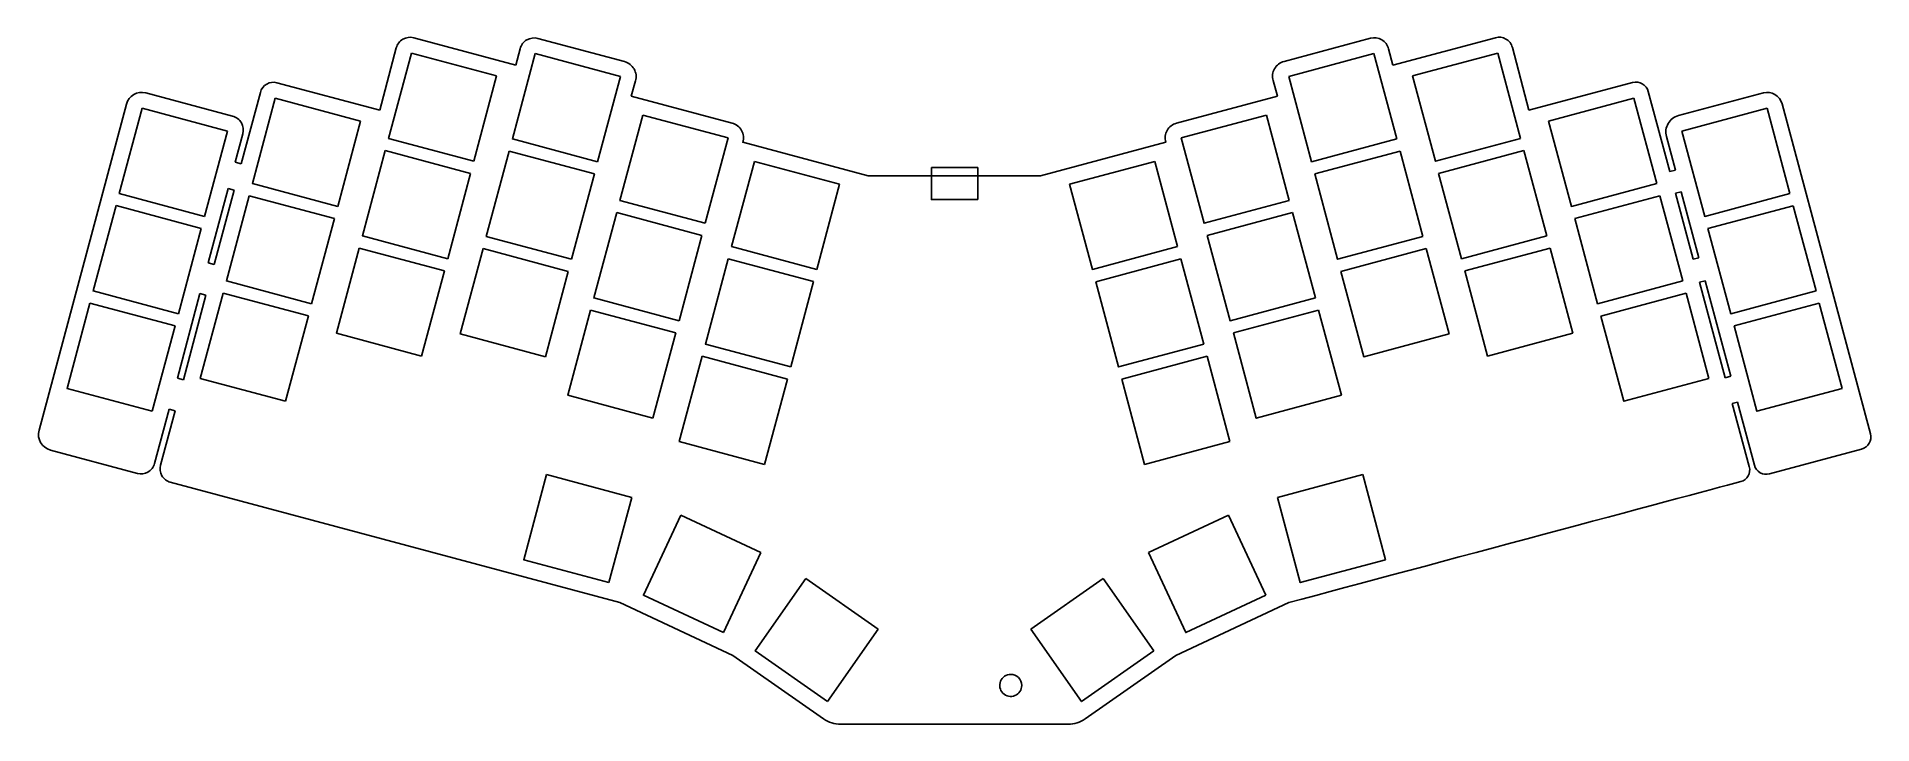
# Model space of a CAD drawing. Header units: millimetres. Extents: x 0 to 291, y 0 to 109.
import ezdxf

# ---------------------------------------------------------------- set-up
doc = ezdxf.new("R2010")
doc.units = ezdxf.units.MM
doc.layers.get('0').update_dxf_attribs({"linetype": 'CONTINUOUS'})

msp = doc.modelspace()

# ---------------------------------------------------------------- linework, layer by layer
at = {"color": 7}
for points in [[(59.9296, 108.9567), (76.1487, 104.6108)], [(79.6202, 108.858), (93.3745, 105.1731)], [(197.9904, 105.2088), (211.7056, 108.8837)], [(215.2629, 104.6083), (231.5405, 108.9698)], [(54.5612, 97.4557), (57.1731, 107.358)], [(59.563, 106.5291), (55.9395, 93.0061), (69.4624, 89.3827)], [(73.0859, 102.9056), (59.563, 106.5291)], [(79.2096, 106.4412), (75.5862, 92.9182), (89.1091, 89.2948)], [(76.1487, 104.6108), (76.8195, 107.2217)], [(92.7326, 102.8177), (79.2096, 106.4412)], [(212.2603, 106.4389), (198.7374, 102.8154)], [(215.8838, 92.9159), (212.2603, 106.4389)], [(215.2629, 104.6083), (214.5843, 107.209)], [(231.907, 106.5268), (218.3841, 102.9034)], [(235.5305, 93.0039), (231.907, 106.5268)], [(234.223, 107.414), (236.8504, 97.4531)], [(69.4624, 89.3827), (73.0859, 102.9056)], [(89.1091, 89.2948), (92.7326, 102.8177)], [(95.1223, 102.1102), (94.4519, 99.7061)], [(196.2622, 102.1712), (196.9571, 99.7036)], [(198.7374, 102.8154), (202.3608, 89.2925), (215.8838, 92.9159)], [(218.3841, 102.9034), (222.0075, 89.3804), (235.5305, 93.0039)], [(17.4229, 100.2007), (31.2012, 96.5413)], [(32.5648, 88.9771), (35.6006, 100.3027)], [(37.9751, 99.3726), (34.3517, 85.8496), (47.8746, 82.2262)], [(51.4981, 95.7491), (37.9751, 99.3726)], [(38.2421, 101.8277), (54.5612, 97.4557)], [(94.4519, 99.7061), (110.4378, 95.4233)], [(180.9232, 95.4073), (196.9571, 99.7036)], [(236.8504, 97.4531), (253.2946, 101.8593)], [(253.4948, 99.3703), (239.9719, 95.7469)], [(257.1183, 85.8474), (253.4948, 99.3703)], [(255.7769, 100.4284), (259.1996, 87.7277)], [(260.5644, 96.6107), (274.0327, 100.1979)], [(0.4909, 46.7085), (14.3519, 98.4233)], [(16.8449, 97.7875), (13.2214, 84.2645), (26.7444, 80.6411)], [(30.3678, 94.164), (16.8449, 97.7875)], [(96.2681, 96.694), (92.6447, 83.171), (106.1676, 79.5476)], [(109.7911, 93.0705), (96.2681, 96.694)], [(195.2018, 96.6917), (181.6789, 93.0682)], [(198.8253, 83.1687), (195.2018, 96.6917)], [(274.6251, 97.7852), (261.1021, 94.1618)], [(278.2485, 84.2623), (274.6251, 97.7852)], [(277, 98.4822), (291.0288, 46.1698)], [(26.7444, 80.6411), (30.3678, 94.164)], [(32.8192, 93.7464), (31.6098, 89.2311)], [(47.8746, 82.2262), (51.4981, 95.7491)], [(239.9719, 95.7469), (243.5953, 82.2239), (257.1183, 85.8474)], [(260.0839, 87.9647), (258.6544, 93.3104)], [(261.1021, 94.1618), (264.7256, 80.6388), (278.2485, 84.2623)], [(55.4218, 91.0743), (51.7984, 77.5513), (65.3213, 73.9279)], [(68.9448, 87.4508), (55.4218, 91.0743)], [(75.0685, 90.9864), (71.4451, 77.4634), (84.968, 73.8399)], [(88.5915, 87.3629), (75.0685, 90.9864)], [(106.1676, 79.5476), (109.7911, 93.0705)], [(112.1596, 92.3752), (132.0275, 87.0539)], [(159.3778, 87.0467), (179.2228, 92.4163)], [(181.6789, 93.0682), (185.3023, 79.5453), (198.8253, 83.1687)], [(216.4014, 90.9841), (202.8785, 87.3606)], [(220.0249, 77.4611), (216.4014, 90.9841)], [(236.0481, 91.072), (222.5252, 87.4485)], [(239.6716, 77.5491), (236.0481, 91.072)], [(31.6098, 89.2311), (32.5648, 88.9771)], [(65.3213, 73.9279), (68.9448, 87.4508)], [(84.968, 73.8399), (88.5915, 87.3629)], [(113.9737, 89.3616), (110.3502, 75.8386), (123.8732, 72.2152)], [(127.4966, 85.7381), (113.9737, 89.3616)], [(142.0477, 88.3851), (149.4137, 88.3851)], [(149.4137, 83.3051), (142.0477, 83.3051), (142.0477, 88.3851)], [(142.0577, 88.3951), (149.4237, 88.3951)], [(149.4237, 83.3151), (142.0577, 83.3151), (142.0577, 88.3951)], [(149.4137, 88.3851), (149.4137, 83.3051)], [(149.4237, 88.3951), (149.4237, 83.3151)], [(177.4963, 89.3593), (163.9733, 85.7359)], [(181.1198, 75.8364), (177.4963, 89.3593)], [(202.8785, 87.3606), (206.5019, 73.8377), (220.0249, 77.4611)], [(222.5252, 87.4485), (226.1486, 73.9256), (239.6716, 77.5491)], [(259.1996, 87.7277), (260.0839, 87.9647)], [(27.3179, 73.2718), (30.4898, 85.0542)], [(28.2976, 73.0093), (31.463, 84.7934)], [(31.463, 84.7934), (30.4898, 85.0542)], [(123.8732, 72.2152), (127.4966, 85.7381)], [(132.0275, 87.0539), (159.3778, 87.0467)], [(163.9733, 85.7359), (167.5968, 72.2129), (181.1198, 75.8364)], [(261.0178, 84.5523), (260.1034, 84.3073)], [(263.798, 74.0836), (261.0178, 84.5523)], [(12.7038, 82.3327), (9.0803, 68.8097), (22.6033, 65.1863)], [(26.2267, 78.7092), (12.7038, 82.3327)], [(33.834, 83.9178), (30.2106, 70.3948), (43.7335, 66.7714)], [(47.357, 80.2943), (33.834, 83.9178)], [(257.6359, 83.9155), (244.113, 80.292)], [(261.2594, 70.3925), (257.6359, 83.9155)], [(262.9165, 73.8474), (260.1034, 84.3073)], [(278.7662, 82.3304), (265.2432, 78.7069)], [(282.3897, 68.8074), (278.7662, 82.3304)], [(22.6033, 65.1863), (26.2267, 78.7092)], [(43.7335, 66.7714), (47.357, 80.2943)], [(92.127, 81.2392), (88.5036, 67.7162), (102.0265, 64.0927)], [(105.65, 77.6157), (92.127, 81.2392)], [(199.3429, 81.2369), (185.82, 77.6134)], [(202.9664, 67.7139), (199.3429, 81.2369)], [(244.113, 80.292), (247.7364, 66.7691), (261.2594, 70.3925)], [(265.2432, 78.7069), (268.8667, 65.184), (282.3897, 68.8074)], [(102.0265, 64.0927), (105.65, 77.6157)], [(185.82, 77.6134), (189.4434, 64.0905), (202.9664, 67.7139)], [(28.2976, 73.0093), (27.3178, 73.2718)], [(51.2807, 75.6195), (47.6573, 62.0965), (61.1802, 58.473)], [(64.8037, 71.996), (51.2807, 75.6195)], [(70.9274, 75.5315), (67.304, 62.0086), (80.8269, 58.3851)], [(84.4504, 71.9081), (70.9274, 75.5315)], [(109.8326, 73.9068), (106.2091, 60.3838), (119.7321, 56.7604)], [(123.3555, 70.2833), (109.8326, 73.9068)], [(181.6374, 73.9045), (168.1144, 70.281)], [(185.2609, 60.3816), (181.6374, 73.9045)], [(220.5425, 75.5293), (207.0196, 71.9058)], [(224.166, 62.0063), (220.5425, 75.5293)], [(240.1892, 75.6172), (226.6663, 71.9937)], [(243.8127, 62.0942), (240.1892, 75.6172)], [(263.798, 74.0836), (262.9165, 73.8474)], [(61.1802, 58.473), (64.8037, 71.996)], [(80.8269, 58.3851), (84.4504, 71.9081)], [(119.7321, 56.7604), (123.3555, 70.2833)], [(168.1144, 70.281), (171.7379, 56.7581), (185.2609, 60.3816)], [(207.0196, 71.9058), (210.643, 58.3828), (224.166, 62.0063)], [(226.6663, 71.9937), (230.2897, 58.4708), (243.8127, 62.0942)], [(264.7901, 70.4352), (263.8935, 70.195)], [(267.9858, 55.0421), (263.8935, 70.195)], [(268.8477, 55.273), (264.7901, 70.4352)], [(22.4433, 54.9903), (26.0196, 68.4003)], [(23.4246, 54.7274), (26.9797, 68.1431)], [(26.9797, 68.1431), (26.0196, 68.4003)], [(29.6929, 68.463), (26.0695, 54.94), (39.5924, 51.3165)], [(43.2159, 64.8395), (29.6929, 68.463)], [(261.777, 68.4607), (248.2541, 64.8372)], [(265.4005, 54.9377), (261.777, 68.4607)], [(8.5627, 66.8779), (4.9392, 53.3549), (18.4622, 49.7314)], [(22.0856, 63.2544), (8.5627, 66.8779)], [(39.5924, 51.3165), (43.2159, 64.8395)], [(87.9859, 65.7844), (84.3625, 52.2614), (97.8854, 48.6379)], [(101.5089, 62.1609), (87.9859, 65.7844)], [(203.484, 65.7821), (189.9611, 62.1586)], [(207.1075, 52.2591), (203.484, 65.7821)], [(248.2541, 64.8372), (251.8776, 51.3143), (265.4005, 54.9377)], [(282.9073, 66.8756), (269.3843, 63.2521)], [(286.5308, 53.3526), (282.9073, 66.8756)], [(18.4622, 49.7314), (22.0856, 63.2544)], [(97.8854, 48.6379), (101.5089, 62.1609)], [(189.9611, 62.1586), (193.5845, 48.6356), (207.1075, 52.2591)], [(269.3843, 63.2521), (273.0078, 49.7292), (286.5308, 53.3526)], [(105.6915, 58.452), (102.068, 44.929), (115.591, 41.3056)], [(119.2144, 54.8285), (105.6915, 58.452)], [(185.7785, 58.4497), (172.2555, 54.8262)], [(189.402, 44.9267), (185.7785, 58.4497)], [(23.4246, 54.7274), (22.4433, 54.9903)], [(115.591, 41.3056), (119.2144, 54.8285)], [(172.2555, 54.8262), (175.879, 41.3033), (189.402, 44.9267)], [(268.8477, 55.273), (267.9858, 55.0421)], [(21.1112, 50.0436), (18.8036, 41.4318)], [(19.7635, 41.1771), (22.0713, 49.7846)], [(22.0711, 49.7868), (21.1117, 50.0439)], [(269.0787, 50.9377), (271.7992, 40.9604)], [(269.9419, 51.1701), (269.0793, 50.939)], [(272.6175, 41.1852), (269.9423, 51.1689)], [(289.6204, 43.7273), (275.0179, 39.8008)], [(16.0937, 39.8684), (2.2995, 43.5735)], [(92.6528, 19.3859), (21.3126, 38.4938)], [(80.9978, 39.7044), (77.3743, 26.1814), (90.8973, 22.5579)], [(94.5208, 36.0809), (80.9978, 39.7044)], [(210.4721, 39.7021), (196.9492, 36.0786)], [(214.0956, 26.1791), (210.4721, 39.7021)], [(90.8973, 22.5579), (94.5208, 36.0809)], [(196.9492, 36.0786), (200.5727, 22.5557), (214.0956, 26.1791)], [(102.2953, 33.2512), (96.3786, 20.5629), (109.0669, 14.6462)], [(114.9836, 27.3345), (102.2953, 33.2512)], [(189.1747, 33.2489), (176.4864, 27.3323)], [(195.0913, 20.5606), (189.1747, 33.2489)], [(109.0669, 14.6462), (114.9836, 27.3345)], [(176.4864, 27.3323), (182.403, 14.644), (195.0913, 20.5606)], [(122.1486, 23.1978), (114.1185, 11.7297), (125.5867, 3.6996)], [(133.6167, 15.1677), (122.1486, 23.1978)], [(169.3214, 23.1955), (157.8532, 15.1655)], [(177.3514, 11.7274), (169.3214, 23.1955)], [(110.5725, 11.0293), (92.6528, 19.3859)], [(198.7562, 19.3833), (180.8391, 11.0267)], [(125.5867, 3.6996), (133.6167, 15.1677)], [(157.8532, 15.1655), (165.8833, 3.6974), (177.3514, 11.7274)], [(124.955, 0.9572), (110.5725, 11.0293)], [(180.8391, 11.0267), (166.4541, 0.9545)], [(163.743, 0.0997), (127.6661, 0.1022)]]:
    msp.add_lwpolyline(points, dxfattribs=at)
msp.add_lwpolyline([(154.6399, 8.0108)], close=True, dxfattribs=at)
for points in [[(57.1731, 107.358), (57.3256, 107.9362), (57.7021, 108.4298), (58.2193, 108.7298)], [(58.2193, 108.7298), (58.7366, 109.0298), (59.352, 109.1114), (59.9296, 108.9567)], [(76.8195, 107.2217), (76.9711, 107.8118), (77.3525, 108.3167), (77.8785, 108.6241)], [(77.8785, 108.6241), (78.4046, 108.9314), (79.0317, 109.0157), (79.6202, 108.858)], [(211.7056, 108.8837), (212.3095, 109.0456), (212.953, 108.9597), (213.4934, 108.6454)], [(213.4934, 108.6454), (214.0338, 108.331), (214.4265, 107.814), (214.5843, 107.209)], [(231.5405, 108.9698), (232.1025, 109.1204), (232.7015, 109.041), (233.2048, 108.749)], [(233.2048, 108.749), (233.7082, 108.4571), (234.0746, 107.9767), (234.223, 107.414)], [(93.3745, 105.1731), (94.0144, 105.0017), (94.5591, 104.5815), (94.8874, 104.0062)], [(196.4915, 104.0511), (196.8162, 104.6219), (197.3561, 105.0388), (197.9904, 105.2088)], [(35.6006, 100.3027), (35.9089, 101.4532), (37.0915, 102.1359), (38.2421, 101.8277)], [(94.8874, 104.0062), (95.2157, 103.4309), (95.3002, 102.7482), (95.1223, 102.1102)], [(196.2622, 102.1712), (196.0842, 102.8033), (196.1668, 103.4803), (196.4915, 104.0511)], [(253.2946, 101.8593), (254.375, 102.1488), (255.4859, 101.5085), (255.7769, 100.4284)], [(14.3519, 98.4233), (14.7105, 99.7611), (16.0843, 100.5562), (17.4229, 100.2007)], [(274.0327, 100.1979), (275.3257, 100.5423), (276.6534, 99.7746), (277, 98.4822)], [(31.2012, 96.5413), (31.7868, 96.3858), (32.2864, 96.0038), (32.5899, 95.4794)], [(258.9255, 95.3564), (259.2837, 95.9754), (259.8733, 96.4266), (260.5644, 96.6107)], [(32.5899, 95.4794), (32.8934, 94.9551), (32.9759, 94.3316), (32.8192, 93.7464)], [(110.4378, 95.4233), (111.0742, 95.2528), (111.6151, 94.8334), (111.9388, 94.2596)], [(111.9388, 94.2596), (112.2624, 93.6858), (112.3415, 93.0059), (112.1583, 92.3731)], [(179.2228, 92.4163), (179.0472, 93.0385), (179.1281, 93.7052), (179.4477, 94.2673)], [(179.4477, 94.2673), (179.7672, 94.8294), (180.2986, 95.24), (180.9232, 95.4073)], [(258.6544, 93.3104), (258.4697, 94.0014), (258.5672, 94.7374), (258.9255, 95.3564)], [(2.2995, 43.5735), (0.9346, 43.9401), (0.125, 45.3434), (0.4909, 46.7085)], [(291.0288, 46.1698), (291.3139, 45.1065), (290.6835, 44.0132), (289.6204, 43.7273)], [(18.8036, 41.4318), (18.6517, 40.865), (18.2808, 40.3819), (17.7726, 40.0886)], [(19.9822, 39.5146), (19.6917, 40.0178), (19.613, 40.6159), (19.7635, 41.1771)], [(271.7992, 40.9604), (272.081, 39.9266), (271.4724, 38.8644), (270.4399, 38.5878)], [(273.5308, 39.9956), (273.0806, 40.2553), (272.752, 40.6832), (272.6175, 41.1852)], [(17.7726, 40.0886), (17.2643, 39.7954), (16.6604, 39.7162), (16.0937, 39.8684)], [(21.3126, 38.4938), (20.7513, 38.6441), (20.2727, 39.0113), (19.9822, 39.5146)], [(270.4399, 38.5878), (261.2346, 36.1217), (220.3446, 25.1669), (198.7562, 19.3833)], [(275.0179, 39.8008), (274.516, 39.6659), (273.981, 39.7359), (273.5308, 39.9956)], [(153.023111, 6.930496), (152.752244, 6.276566), (152.901967, 5.52386), (153.402463, 5.023363)], [(154.6399, 8.0108), (153.932091, 8.0108), (153.293978, 7.584426), (153.023111, 6.930496)], [(155.877337, 7.498237), (155.549148, 7.826426), (155.104029, 8.0108), (154.6399, 8.0108)], [(155.309596, 4.644011), (155.963526, 4.914878), (156.3899, 5.552991), (156.3899, 6.2608)], [(156.3899, 6.2608), (156.3899, 6.724929), (156.205526, 7.170048), (155.877337, 7.498237)], [(153.402463, 5.023363), (153.90296, 4.522867), (154.655666, 4.373144), (155.309596, 4.644011)], [(127.6661, 0.1022), (126.6961, 0.1022), (125.7495, 0.4007), (124.955, 0.9572)], [(166.4541, 0.9545), (165.6595, 0.3981), (164.713, 0.0997), (163.743, 0.0997)]]:
    msp.add_open_spline(points, degree=3, dxfattribs=at)

doc.saveas('drawing.dxf')
